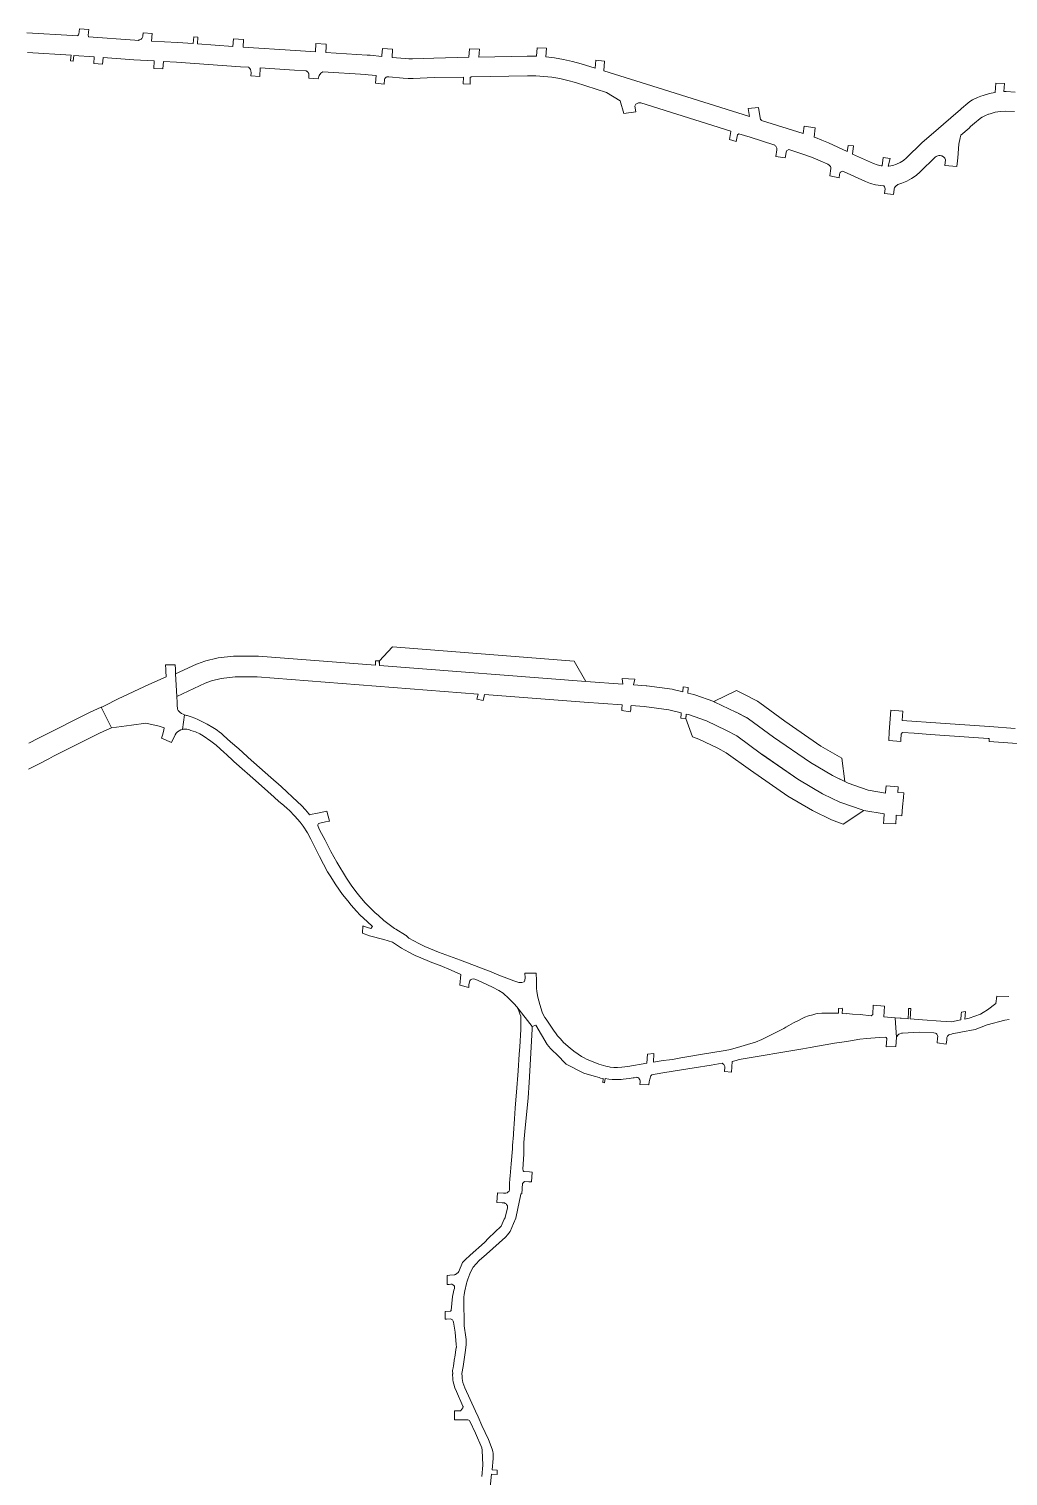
# Model space of a CAD drawing. Header units: inches. Extents: x 704148 to 723432, y 7075344 to 7101810.
# Drawn here: x 711709 to 713007, y 7089169 to 7091088 of the extents above; entities that cross this region are included whole.
import ezdxf

# ---------------------------------------------------------------- set-up
doc = ezdxf.new("R2010")
doc.units = ezdxf.units.IN
doc.header["$MEASUREMENT"] = 0
doc.layers.add('gisdb.gisadmin', color=7, linetype='Continuous', lineweight=9, true_color=0xccf5fc)

msp = doc.modelspace()

# ---------------------------------------------------------------- linework, layer by layer
at = {"layer": 'gisdb.gisadmin'}
for points in [[(711706.2075, 7091082.9979), (711766.8086, 7091079.1588), (711773.2159, 7091078.6811), (711773.87, 7091079.2), (711774.8, 7091080.11), (711775.45, 7091081.17), (711776.31, 7091087.99), (711788.3463, 7091087.0305), (711788.03, 7091083.69), (711787.6857, 7091079.4154), (711787.8519, 7091078.5226), (711788.1619, 7091077.669), (711788.222, 7091077.5622), (711849.6961, 7091072.9787), (711854.1928, 7091072.7399), (711855.231, 7091073.3499), (711856.2086, 7091073.5954), (711857.1313, 7091074.0011), (711857.973, 7091074.5555), (711858.7101, 7091075.243), (711859.3217, 7091076.0442), (711859.7905, 7091076.9365), (711860.1034, 7091077.8946), (711860.2514, 7091078.8916), (711860.5794, 7091082.8598), (711872.4718, 7091081.8819), (711871.619, 7091071.8146), (711906.179, 7091069.9796), (711926.6796, 7091068.4782), (711927.4727, 7091077.666), (711933.1875, 7091077.2141), (711932.5632, 7091068.0473), (711979.1906, 7091064.6324), (711980.0538, 7091074.9986), (711993.5157, 7091073.8451), (711992.8654, 7091063.6483), (712062.5988, 7091059.4047), (712088.8566, 7091057.7495), (712089.5482, 7091068.4743), (712103.2153, 7091067.6193), (712102.9561, 7091064.2), (712102.6244, 7091056.8816), (712157.2581, 7091053.4377), (712161.3289, 7091053.1148), (712176.7688, 7091051.6379), (712176.8409, 7091051.8428), (712177.0119, 7091052.8655), (712177.7475, 7091062.1436), (712191.1227, 7091061.3583), (712190.6171, 7091050.3133), (712207.6231, 7091048.6866), (712212.5161, 7091048.3817), (712217.4185, 7091048.4015), (712245.6249, 7091049.4506), (712292.4312, 7091050.3568), (712293.2381, 7091061.4939), (712306.1989, 7091061.0246), (712305.4978, 7091050.6098), (712369.588, 7091051.8507), (712381.7145, 7091051.76), (712381.9783, 7091051.7439), (712382.7804, 7091062.8381), (712395.2991, 7091062.3563), (712394.3209, 7091050.9612), (712405.8655, 7091049.6299), (712417.8206, 7091047.5966), (712429.6494, 7091044.925), (712441.3179, 7091041.6227), (712459.8505, 7091035.8364), (712460.6325, 7091046.5669), (712471.9728, 7091045.1391), (712470.9481, 7091032.3715), (712527.8274, 7091014.6126), (712664.0591, 7090971.854), (712662.5597, 7090982.3436), (712676.1226, 7090983.6939), (712678.81, 7090967.33), (712680.09, 7090967.52), (712680.2209, 7090966.7599), (712735.56, 7090949.2322), (712736.8684, 7090959.1095), (712751.203, 7090957.0232), (712750.0277, 7090944.4859), (712751.609, 7090943.9491), (712760.2689, 7090940.6067), (712768.7841, 7090936.9115), (712793.7151, 7090925.4788), (712794.39, 7090930.44), (712794.8186, 7090933.5213), (712802.1192, 7090933.0506), (712800.9778, 7090922.1483), (712828.6496, 7090909.4587), (712833.5203, 7090907.608), (712838.5943, 7090906.4231), (712839.8878, 7090906.2989), (712841.247, 7090917.4521), (712850.6876, 7090916.1732), (712847.857, 7090906.0801), (712848.9877, 7090906.1231), (712854.1215, 7090907.0133), (712859.0909, 7090908.5799), (712863.8071, 7090910.795), (712868.1859, 7090913.6191), (712872.1492, 7090917.0016), (712892.604, 7090937.1416), (712914.8912, 7090956.1956), (712937.8724, 7090975.8428), (712943.3105, 7090980.9378), (712945.173, 7090982.6829), (712953.5191, 7090989.4996), (712956.4106, 7090991.5956), (712959.9466, 7090993.8601), (712966.4064, 7090996.9419), (712970.9114, 7090998.8182), (712973.9099, 7090999.8898), (712975.2306, 7091000.2866), (712982.3695, 7091002.4064), (712989.6617, 7091003.9163), (712989.6944, 7091003.9202), (712990.9287, 7091016.1527), (713002.3072, 7091015.7865), (713001.29, 7091005.23), (713001.3519, 7091004.957), (713004.4977, 7091005.0678), (713016.4725, 7091004.3587)], [(713015.677, 7090978.3603), (713003.6964, 7090979.0697), (712996.7603, 7090978.6612), (712989.913, 7090977.4813), (712983.2401, 7090975.5449), (712981.3912, 7090974.9894), (712980.9076, 7090974.8166), (712977.0089, 7090973.1929), (712972.6041, 7090971.0914), (712970.4324, 7090969.7006), (712969.966, 7090969.3625), (712962.3045, 7090963.105), (712957.3545, 7090958.4673), (712955.2742, 7090956.5182), (712944.2494, 7090947.0899), (712943.28, 7090943.6), (712941.83, 7090935.35), (712940.4, 7090917.19), (712939.89, 7090913.09), (712939.0609, 7090905.6139), (712923.0671, 7090907.0943), (712923.91, 7090914.3), (712923.1, 7090916.5), (712921.48, 7090918.46), (712919.32, 7090919.6), (712918.28, 7090919.94), (712916.84, 7090920.18), (712915.39, 7090920.17), (712913.97, 7090919.89), (712912.76, 7090919.47), (712911.5, 7090918.89), (712910.14, 7090917.92), (712890.3562, 7090898.4406), (712885.0069, 7090893.7529), (712879.1774, 7090889.6777), (712872.9376, 7090886.2639), (712866.3621, 7090883.5522), (712860.6829, 7090881.909), (712858.22, 7090879.68), (712857.74, 7090879.28), (712857.4, 7090878.89), (712857.18, 7090878.62), (712856.92, 7090878.24), (712856.69, 7090877.81), (712856.38, 7090877.1), (712856.14, 7090876.61), (712856, 7090875.04), (712855.2637, 7090868.2599), (712843.1863, 7090869.6118), (712843.89, 7090876.12), (712843.83, 7090877.18), (712843.27, 7090878.63), (712842.32, 7090879.94), (712842.1571, 7090880.0639), (712838.3186, 7090880.2436), (712831.2926, 7090881.3505), (712824.4296, 7090883.2185), (712817.8118, 7090885.8251), (712788.933, 7090899.0682), (712788.8, 7090899.05), (712787.62, 7090899.22), (712786.74, 7090899.07), (712785.71, 7090898.72), (712784.88, 7090898.31), (712784.27, 7090897.6), (712783.89, 7090896.61), (712783.54, 7090895.19), (712783.0116, 7090890.3652), (712770.5307, 7090893.1741), (712771.93, 7090903.12), (712771.86, 7090904.21), (712771.47, 7090905.54), (712770.77, 7090906.63), (712769.91, 7090907.58), (712768.0552, 7090908.6423), (712757.9464, 7090913.278), (712746.5941, 7090918.0663), (712734.9686, 7090922.1466), (712716.4281, 7090928.019), (712713.13, 7090926.29), (712711.7436, 7090916.9954), (712699.3675, 7090918.7752), (712700.3449, 7090927.765), (712700.4319, 7090928.7522), (712700.3492, 7090929.7397), (712700.0993, 7090930.6986), (712699.6895, 7090931.6009), (712699.1318, 7090932.42), (712698.4426, 7090933.1321), (712697.642, 7090933.7161), (712696.7535, 7090934.155), (712696.6414, 7090934.286), (712664.93, 7090944.33), (712650.0405, 7090949.0033), (712648.2249, 7090947.4435), (712646.7409, 7090938.882), (712637.6406, 7090941.2486), (712639.5007, 7090952.0302), (712639.3347, 7090952.3635), (712520.06, 7090989.8), (712519.77, 7090989.8205), (712517.23, 7090990), (712515.2, 7090989.35), (712513.67, 7090988.07), (712512.07, 7090985.64), (712513.6623, 7090978.1757), (712497.453, 7090976.0608), (712492.92, 7090992.68), (712474.847, 7091003.9164), (712433.5691, 7091016.8042), (712423.243, 7091019.7266), (712412.775, 7091022.0909), (712402.1953, 7091023.8903), (712391.5343, 7091025.1196), (712380.8227, 7091025.7753), (712370.0913, 7091025.8555), (712296.2999, 7091024.4269), (712295.19, 7091024.34), (712294.45, 7091024.03), (712294.16, 7091023.59), (712293.97, 7091022.96), (712293.88, 7091021.5), (712293.8189, 7091014.7806), (712284.8155, 7091014.9954), (712285.09, 7091024.08), (712284.9764, 7091024.2076), (712246.3598, 7091023.46), (712218.3844, 7091022.4194), (712211.7595, 7091022.3927), (712205.1474, 7091022.8047), (712186.17, 7091024.62), (712184.5, 7091024.56), (712183.61, 7091024.33), (712182.76, 7091023.98), (712181.98, 7091023.45), (712181.42, 7091022.86), (712181.02, 7091022.26), (712180.49, 7091020.86), (712180.0067, 7091014.8943), (712168.6713, 7091015.958), (712169.4376, 7091026.2205), (712158.8532, 7091027.233), (712155.6224, 7091027.4892), (712098.5193, 7091031.0888), (712096.23, 7091029.27), (712093.84, 7091026.43), (712092.7, 7091022.04), (712080.0451, 7091022.6521), (712080.2726, 7091026.5117), (712080.2812, 7091026.7203), (712080.2826, 7091026.9291), (712080.2767, 7091027.1377), (712080.2636, 7091027.3461), (712080.2432, 7091027.5538), (712080.2157, 7091027.7607), (712080.1809, 7091027.9666), (712080.139, 7091028.1711), (712080.09, 7091028.374), (712080.034, 7091028.5751), (712079.971, 7091028.7741), (712079.9012, 7091028.9708), (712079.8245, 7091029.165), (712079.7411, 7091029.3564), (712079.6511, 7091029.5447), (712079.5547, 7091029.7299), (712079.4518, 7091029.9115), (712079.3427, 7091030.0895), (712079.2274, 7091030.2635), (712079.1062, 7091030.4335), (712078.9792, 7091030.5991), (712078.8464, 7091030.7602), (712078.7081, 7091030.9166), (712078.5645, 7091031.0681), (712078.4157, 7091031.2145), (712078.2619, 7091031.3556), (712078.1033, 7091031.4913), (712077.94, 7091031.6214), (712077.7723, 7091031.7457), (712077.6004, 7091031.8642), (712077.4245, 7091031.9765), (712077.2448, 7091032.0827), (712077.0615, 7091032.1826), (712076.685, 7091032.3629), (712076.3832, 7091032.4841), (712060.9913, 7091033.4544), (712015.7985, 7091036.2046), (712015.0566, 7091024.9198), (712003.2571, 7091025.7569), (712003.6, 7091029.84), (712003.28, 7091032.23), (712002.65, 7091034.31), (712001.86, 7091035.74), (712000.71, 7091036.92), (712000.5707, 7091037.1312), (711989.7209, 7091037.7915), (711904.54, 7091044.03), (711887.4231, 7091044.9389), (711886.8083, 7091035.0365), (711874.5297, 7091035.6674), (711874.99, 7091045.25), (711874.9387, 7091045.6018), (711848.04, 7091047.03), (711807.5788, 7091050.0468), (711807.33, 7091049.72), (711806.7843, 7091041.4691), (711794.9695, 7091042.387), (711795.643, 7091050.9367), (711768.6625, 7091052.9484), (711767.9524, 7091045.2539), (711764.3256, 7091045.5015), (711764.41, 7091046.44), (711765.02, 7091053.22), (711707.0335, 7091056.8935)], [(711708.8245, 7090140.8404), (711721.7584, 7090147.4734), (711728.0951, 7090150.7045), (711786.9472, 7090180.5387), (711790.2257, 7090182.0088), (711800.047, 7090186.4127), (711804.8838, 7090188.5815), (711818.3974, 7090161.3248), (711812.4853, 7090158.6738), (711802.6641, 7090154.2699), (711800.0466, 7090153.0962), (711741.8407, 7090123.5895), (711735.6309, 7090120.4233), (711722.6971, 7090113.7902), (711708.3333, 7090106.4238)], [(713019.03, 7090140.58), (712981.81, 7090143.44), (712982.1286, 7090147.0813), (712980.6605, 7090147.3245), (712948.9998, 7090149.4882), (712916.5333, 7090151.7285), (712898.5941, 7090152.962), (712882.4202, 7090154.075), (712867.1758, 7090155.1241), (712866.7903, 7090154.7859), (712866.2728, 7090154.1959), (712865.8367, 7090153.5433), (712865.4896, 7090152.8394), (712865.2373, 7090152.0962), (712865.03, 7090146.52), (712864.89, 7090143.74), (712864.8577, 7090143.1116), (712848.7579, 7090144.4572), (712849.46, 7090155.95), (712851.3992, 7090184.6424), (712867.4088, 7090183.371), (712866.74, 7090171.19), (712917.49, 7090167.7), (712949.66, 7090165.48), (712982.58, 7090163.21), (713016.61, 7090160.38)], [(713008.29, 7089774.42), (713002.91, 7089773.88), (712979.28, 7089767.41), (712963.57, 7089761.59), (712944.41, 7089757.74), (712932.8623, 7089755.4164), (712931.8056, 7089755.2039), (712929.4595, 7089754.7318), (712928.6606, 7089754.3218), (712927.9319, 7089753.7971), (712927.2897, 7089753.1696), (712926.7483, 7089752.4532), (712926.3199, 7089751.6641), (712926.014, 7089750.8199), (712925.8375, 7089749.9395), (712925.7201, 7089748.6676), (712925.6389, 7089747.7893), (712925.1157, 7089742.1247), (712913.1367, 7089743.568), (712913.63, 7089749.77), (712913.75, 7089752.12), (712913.4, 7089753.61), (712912.53, 7089755.39), (712911.58, 7089756.25), (712910.77, 7089756.71), (712908.53, 7089756.94), (712889.46, 7089757.94), (712867.2225, 7089756.573), (712865.71, 7089756.48), (712863.64, 7089755.82), (712862.27, 7089755.17), (712860.83, 7089753.83), (712859.8, 7089752.4), (712859.06, 7089750.57), (712857.2298, 7089777.0448), (712863.76, 7089776.31), (712865.2456, 7089776.2185), (712874.64, 7089775.64), (712874.97, 7089784.56), (712875.1378, 7089789.3456), (712877.9148, 7089789.1058), (712877.19, 7089775.45), (712893.7, 7089774.19), (712918.01, 7089772.33), (712931.9141, 7089771.5464), (712944.4844, 7089774.0748), (712945, 7089781.83), (712945.1962, 7089784.5691), (712950.6419, 7089785.1423), (712949.7715, 7089775.1372), (712955.5874, 7089776.3058), (712970.47, 7089781.6), (712974.2, 7089783.75), (712979.67, 7089787.59), (712990.94, 7089795.76), (712991.9376, 7089805.7448), (713007.911, 7089805.1532)], [(712309.45, 7089168.69), (712310.63, 7089183.72), (712310.09, 7089203.62), (712309.44, 7089206.86), (712301.18, 7089226.15), (712293.68, 7089242.11), (712293.02, 7089242.96), (712292.18, 7089243.49), (712290.91, 7089243.97), (712278.1599, 7089243.9906), (712273.2728, 7089243.9984), (712273.1255, 7089255.8104), (712280.8, 7089255.83), (712281.45, 7089255.93), (712281.71, 7089256.12), (712284.32, 7089259.84), (712284.59, 7089260.44), (712284.67, 7089260.99), (712284.62, 7089261.4), (712284.44, 7089262), (712275.88, 7089281.31), (712273.59, 7089286.11), (712272.29, 7089290.99), (712271.62, 7089294.12), (712271.18, 7089296.79), (712270.97, 7089298.81), (712270.76, 7089303.93), (712270.777, 7089304.4145), (712270.7936, 7089304.8908), (712270.6912, 7089308.992), (712270.683, 7089309.321), (712271.2291, 7089312.6694), (712271.7138, 7089315.6418), (712273.3186, 7089325.4812), (712273.4808, 7089326.4759), (712273.5782, 7089327.0734), (712275.6205, 7089339.5961), (712275.6711, 7089339.9061), (712275.713, 7089340.163), (712275.3779, 7089343.8404), (712273.89, 7089360.17), (712271.95, 7089373.26), (712271.56, 7089374.59), (712270.65, 7089376.22), (712269.71, 7089377.05), (712268.85, 7089377.42), (712267.63, 7089377.8), (712262.5112, 7089377.3497), (712260.81, 7089377.2), (712260.8387, 7089387.6236), (712268.01, 7089387.86), (712268.71, 7089388.69), (712269.81, 7089398.13), (712270.67, 7089407.39), (712271.51, 7089411.22), (712272.52, 7089415.79), (712273.1, 7089417.8), (712273.26, 7089419.61), (712273, 7089420.9), (712272.03, 7089422.26), (712270.95, 7089422.97), (712269.61, 7089423.64), (712268.28, 7089423.64), (712265.9602, 7089423.4358), (712263.3499, 7089423.2059), (712263.4742, 7089435.3803), (712266.8984, 7089435.6324), (712272.98, 7089436.08), (712273.83, 7089436.2), (712274.75, 7089436.69), (712276.49, 7089437.86), (712277.9, 7089439.07), (712278.83, 7089440.39), (712283.96, 7089452.58), (712287.23, 7089455.86), (712294.09, 7089462.35), (712313.13, 7089479.07), (712318.27, 7089484.79), (712335.13, 7089500.48), (712339.27, 7089509.97), (712340.32, 7089511.64), (712340.39, 7089511.9), (712341.91, 7089517.74), (712343.53, 7089524.58), (712343.6, 7089526.37), (712343.31, 7089527.54), (712342.36, 7089529.46), (712341.54, 7089530.22), (712340.58, 7089530.89), (712339.31, 7089531.34), (712336.6076, 7089531.5587), (712329.4633, 7089532.1369), (712330.0542, 7089544.7614), (712338.1178, 7089544.2447), (712338.66, 7089544.21), (712341.14, 7089544.4), (712342.94, 7089544.99), (712344.34, 7089545.95), (712345.63, 7089547.15), (712346, 7089548.85), (712346.24, 7089556.97), (712346.59, 7089563.34), (712346.8, 7089567.17), (712348.536, 7089583.297), (712349.934, 7089603.241), (712349.9506, 7089603.4768), (712350.2397, 7089607.5754), (712351.233, 7089621.6615), (712351.35, 7089623.32), (712352.58, 7089642.82), (712353.48, 7089657.16), (712354.86, 7089673.64), (712355.23, 7089678.12), (712357.61, 7089706.55), (712358.9, 7089728.72), (712359.61, 7089738.21), (712361.34, 7089761.34), (712361.3165, 7089762.5154), (712360.99, 7089778.85), (712360.01, 7089782.26), (712357.84, 7089787.47), (712355.73, 7089791.33), (712376.33, 7089765.37), (712376.1336, 7089761.8569), (712373.05, 7089706.7), (712372.03, 7089691.19), (712370.71, 7089670.94), (712366.33, 7089625.93), (712364.93, 7089611.54), (712365.13, 7089596.28), (712363.9, 7089576.18), (712364.07, 7089574.49), (712364.33, 7089573.8), (712364.78, 7089573.42), (712365.26, 7089573.27), (712372.4706, 7089572.708), (712376.2547, 7089572.4131), (712375.1292, 7089559.3252), (712371.6349, 7089559.5452), (712366, 7089559.9), (712363.44, 7089557.37), (712362.41, 7089543.47), (712361.28, 7089543.55), (712360.72, 7089540.93), (712357.14, 7089524.11), (712354.36, 7089511.06), (712351.51, 7089504.1), (712347.18, 7089493.5), (712343.37, 7089488.95), (712341.16, 7089486.32), (712340.68, 7089485.9), (712315.75, 7089463.63), (712306.04, 7089454.95), (712298.12, 7089446.05), (712296.22, 7089442.97), (712293.44, 7089437.2), (712290.86, 7089430.29), (712289.63, 7089426.2), (712289.17, 7089424.65), (712286.91, 7089414.98), (712285.97, 7089409.99), (712285.61, 7089406.56), (712285.68, 7089399.08), (712285.94, 7089373.3), (712285.96, 7089368.28), (712288.21, 7089353.62), (712288.64, 7089350.34), (712288.79, 7089347.91), (712288.63, 7089343.89), (712287.83, 7089336), (712284.55, 7089314.43), (712283.12, 7089305.07), (712283.28, 7089301.41), (712283.4, 7089298.84), (712283.75, 7089296.14), (712284.4, 7089293.19), (712286.91, 7089286.33), (712301.16, 7089255.4), (712304.54, 7089247.69), (712309.54, 7089236.41), (712318.21, 7089217.78), (712323.13, 7089205.04), (712323.99, 7089202.05), (712324.47, 7089199.35), (712324.52, 7089196.27), (712324.42, 7089192.68), (712323.08, 7089177.73), (712329.8529, 7089177.2413), (712329.6989, 7089171.3103), (712322.29, 7089171.86), (712320.65, 7089154.47)]]:
    msp.add_lwpolyline(points, dxfattribs=at)
for points in [[(712431.6646, 7090249.9345), (712447.1511, 7090222.6576), (712173.9161, 7090243.8141), (712173.4958, 7090249.8611), (712191.2253, 7090268.5517)], [(711905.0599, 7090203.0541), (711903.6008, 7090232.7672), (711931.3847, 7090245.8608), (711932.6141, 7090246.369), (711942.3521, 7090249.8532), (711943.74, 7090250.2688), (711958.2129, 7090253.7828), (711960.0001, 7090254.0935), (711980.3991, 7090256.2675), (711981.9294, 7090256.3447), (711993.0899, 7090256.2853), (712012.3208, 7090256.2853), (712013.3823, 7090256.2443), (712168.7112, 7090244.2172), (712168.4121, 7090250.147), (712173.6731, 7090250.0649), (712173.9161, 7090243.8141), (712447.1511, 7090222.6576), (712496.3318, 7090219.291), (712495.2473, 7090226.6966), (712512.08, 7090225.68), (712510.5683, 7090218.3165), (712527.1376, 7090217.1823), (712528.0348, 7090217.0912), (712561.6263, 7090212.5647), (712563.1522, 7090212.2705), (712575.722, 7090209.1044), (712576.2261, 7090215.7366), (712583.1172, 7090214.8256), (712582.545, 7090207.3683), (712590.5495, 7090205.3616), (712591.7187, 7090205.0109), (712616.9719, 7090196.1961), (712618.4183, 7090195.5968), (712646.0538, 7090182.2555), (712646.4635, 7090182.0492), (712660.996, 7090174.4256), (712662.7192, 7090173.3524), (712696.1643, 7090148.9209), (712744.9051, 7090115.2497), (712774.3931, 7090097.9955), (712795.1946, 7090088.0739), (712821.5406, 7090078.7523), (712844.6599, 7090074.7109), (712844.7412, 7090075.8926), (712845.3173, 7090084.2599), (712861.4545, 7090083.0791), (712860.9073, 7090075.802), (712868.7731, 7090075.1147), (712868.3178, 7090068.83), (712867.1381, 7090056.5489), (712866.0952, 7090044.836), (712858.6452, 7090045.4838), (712858.559, 7090043.905), (712858.0141, 7090033.925), (712841.83, 7090034.61), (712842.1221, 7090039.7897), (712842.538, 7090047.1648), (712815.6715, 7090051.8613), (712813.4529, 7090052.4433), (712785.3409, 7090062.3898), (712784.0078, 7090062.9417), (712762.0304, 7090073.4242), (712761.0057, 7090073.9671), (712730.5709, 7090091.7753), (712729.6998, 7090092.33), (712680.3846, 7090126.3979), (712680.0892, 7090126.6078), (712647.3196, 7090150.5459), (712633.8916, 7090157.5901), (712607.1688, 7090170.4908), (712583.2328, 7090178.8458), (712580.4109, 7090179.5574), (712580.22, 7090177.07), (712579.7201, 7090173.5061), (712573.0685, 7090174.1255), (712573.5018, 7090179.8605), (712573.6085, 7090181.2728), (712557.1825, 7090185.415), (712524.8095, 7090189.7773), (712507.2146, 7090190.9817), (712507.07, 7090189.69), (712506.92, 7090185.27), (712506.1555, 7090182.6429), (712494.8235, 7090184.2879), (712495.24, 7090186.46), (712495.5907, 7090191.7774), (712445.2118, 7090195.226), (712445.0894, 7090195.2349), (712313.1731, 7090205.4492), (712312.6057, 7090203.1773), (712311.11, 7090197.74), (712302.9103, 7090199.3112), (712304.6475, 7090206.1093), (712011.7893, 7090228.7853), (711993.0534, 7090228.7853), (711992.9802, 7090228.7855), (711982.5503, 7090228.841), (711963.8181, 7090226.8447), (711950.9334, 7090223.7163), (711942.5055, 7090220.7008)], [(711905.0599, 7090203.0541), (711905.4563, 7090195.138), (711905.63, 7090191.67), (711906.18, 7090186.29), (711906.97, 7090184.29), (711909.58, 7090181.54), (711911.47, 7090180.29), (711913.35, 7090179.53), (711915.5045, 7090178.7755), (711912.6486, 7090159.3511), (711910.2743, 7090158.6107), (711908.0581, 7090157.4822), (711906.0627, 7090155.9976), (711904.345, 7090154.1991), (711902.9536, 7090152.1377), (711898.137, 7090141.9315), (711884.7317, 7090147.7448), (711886.17, 7090151.71), (711887.81, 7090158.19), (711888.355, 7090161.3461), (711881.7433, 7090163.6527), (711863.8628, 7090167.3384), (711844.8671, 7090164.8975), (711818.3974, 7090161.3248), (711804.8838, 7090188.5815), (711805.5186, 7090188.8662), (711809.1984, 7090190.5949), (711827.4116, 7090199.7353), (711868.1008, 7090218.6002), (711890.8263, 7090229.1365), (711890.5, 7090236.57), (711890.4099, 7090238.5198), (711890.1187, 7090244.8209), (711903.122, 7090244.8799), (711903.3524, 7090239.0517), (711903.6008, 7090232.7672)], [(712786.5766, 7090120.9904), (712790.6129, 7090090.2592), (712774.3931, 7090097.9955), (712744.9051, 7090115.2497), (712696.1643, 7090148.9209), (712662.7192, 7090173.3524), (712646.4635, 7090182.0492), (712646.0538, 7090182.2555), (712618.4183, 7090195.5968), (712616.9719, 7090196.1961), (712647.0804, 7090210.6311), (712657.7463, 7090205.478), (712658.5418, 7090205.0734), (712673.0743, 7090197.4499), (712674.741, 7090196.4954), (712676.4642, 7090195.4222), (712678.0559, 7090194.3473), (712711.2243, 7090170.118), (712758.8792, 7090137.1969)], [(712376.33, 7089765.37), (712355.73, 7089791.33), (712352.41, 7089795.3), (712345.2, 7089802.37), (712337.65, 7089809.37), (712331.86, 7089813.26), (712323.55, 7089817.64), (712303.71, 7089826.78), (712300.25, 7089828.32), (712298.11, 7089828.47), (712296.37, 7089828.29), (712294.48, 7089827.23), (712293.49, 7089826), (712293.02, 7089824.75), (712292.32, 7089820.71), (712292.1168, 7089817.2262), (712280.3608, 7089820.0253), (712281.46, 7089834.17), (712268.8, 7089839.97), (712254.07, 7089846.21), (712243, 7089850.17), (712225.44, 7089857.52), (712221.94, 7089859.04), (712220.06, 7089859.86), (712212.82, 7089863.71), (712203.09, 7089869.27), (712190.86, 7089877.22), (712179.54, 7089880.58), (712160.55, 7089885.74), (712151.0824, 7089889.0961), (712151.8598, 7089898.6838), (712152.16, 7089898.6), (712162.12, 7089895.48), (712164.6119, 7089898.0771), (712157.2417, 7089904.5538), (712148.391, 7089912.8724), (712143.381, 7089918.0607), (712136.1254, 7089926.3466), (712131.8308, 7089931.7848), (712124.63, 7089940.15), (712115.76, 7089953.31), (712108.61, 7089965.3), (712105.04, 7089970.4), (712094.22, 7089990.66), (712082.9656, 7090013.6555), (712078.5591, 7090022.1811), (712072.4305, 7090030.7696), (712068.5363, 7090036.2269), (712061.6593, 7090044.0768), (712053.9751, 7090051.9892), (712051.6638, 7090054.0929), (712046.3637, 7090058.9168), (712040.56, 7090063.65), (712034.36, 7090069.22), (712017.35, 7090084.51), (712006.0887, 7090094.4187), (711998.5844, 7090101.1236), (711995.374, 7090103.992), (711980.926, 7090116.862), (711969.9466, 7090126.7334), (711968.84, 7090127.73), (711968.0356, 7090128.4653), (711957.44, 7090138.15), (711950.24, 7090143.86), (711940.16, 7090150.58), (711935.67, 7090153.27), (711929.77, 7090155.86), (711923.85, 7090157.99), (711922.1, 7090158.5208), (711920.2068, 7090158.9727), (711918.4261, 7090159.3978), (711917.5991, 7090159.5952), (711917.599, 7090159.595), (711915.1135, 7090159.6823), (711914.0316, 7090159.5369), (711912.6486, 7090159.3511), (711915.5045, 7090178.7755), (711918.0309, 7090177.8908), (711918.89, 7090177.59), (711923.95, 7090176.13), (711928.96, 7090174.09), (711933.07, 7090172.28), (711945.38, 7090166.03), (711952.76, 7090161.95), (711957.16, 7090159.13), (711963.06, 7090154.73), (711963.72, 7090154.1), (711966.97, 7090151.04), (711976.31, 7090142.79), (711987.28, 7090133.32), (711998.18, 7090123.3), (711999.81, 7090121.87), (712029.84, 7090095.51), (712043.41, 7090083.58), (712051.37, 7090075.83), (712058.22, 7090069.84), (712065.3, 7090063.3), (712070.33, 7090058.24), (712075.59, 7090052.57), (712079.95, 7090047.26), (712081.13, 7090046.1), (712082.2, 7090046.26), (712091.8, 7090048.21), (712103.8992, 7090050.6781), (712107.3749, 7090037.57), (712107.29, 7090037.56), (712102.33, 7090036.68), (712093.03, 7090034.37), (712092.3, 7090033.63), (712091.91, 7090032.59), (712091.86, 7090031.68), (712092.3, 7090030.4), (712094.41, 7090026.2), (712101.8, 7090012.34), (712109.45, 7089997.57), (712117.39, 7089983.45), (712129.89, 7089961.88), (712137.24, 7089951.2), (712144.02, 7089942.15), (712147.56, 7089937.6), (712154.84, 7089929.23), (712159.55, 7089924.34), (712167.81, 7089916.57), (712172.49, 7089912.63), (712179.75, 7089906.01), (712186.46, 7089900.65), (712193.8376, 7089895.4882), (712194.5292, 7089895.0042), (712195.3046, 7089894.533), (712208.39, 7089886.58), (712209.0457, 7089885.9762), (712212.69, 7089882.62), (712225.8, 7089875.48), (712234.06, 7089871.63), (712252.18, 7089863.87), (712261.52, 7089860.49), (712281.34, 7089853.13), (712314.61, 7089840.39), (712321.62, 7089837.68), (712328.91, 7089834.72), (712332.15, 7089833.62), (712352.06, 7089825.98), (712358.29, 7089823.77), (712362.35, 7089823.58), (712365.46, 7089824.58), (712366.35, 7089826.66), (712366.78, 7089829.66), (712366.5383, 7089836.2641), (712381.3024, 7089835.8722), (712381.84, 7089826.5), (712381.9597, 7089818.2018), (712381.96, 7089818.18), (712382.0564, 7089816.2485), (712382.29, 7089811.57), (712383.78, 7089804.32), (712386.34, 7089794.47), (712389.64, 7089784.23), (712390.92, 7089781.4), (712392.93, 7089777.38), (712394.5803, 7089774.8919), (712400.0669, 7089767.1613), (712405.483, 7089759.1604), (712406.9868, 7089757.0927), (712409.8, 7089753.13), (712413.67, 7089748.78), (712417.9, 7089744.22), (712426.72, 7089736.58), (712431.4, 7089732.8), (712437.21, 7089728.47), (712441.37, 7089725.67), (712445.25, 7089723.59), (712448.09, 7089722.02), (712464.73, 7089715.42), (712473.73, 7089712.76), (712478.04, 7089711.86), (712479.69, 7089711.52), (712484.33, 7089711.02), (712489.47, 7089710.99), (712495.04, 7089711.21), (712502.79, 7089712.12), (712528.12, 7089716.54), (712528.8486, 7089728.5666), (712537.528, 7089729.663), (712536.86, 7089717.96), (712550, 7089720.09), (712558.03, 7089721.22), (712561.97, 7089721.78), (712573.05, 7089723.6), (712578.68, 7089724.57), (712601.73, 7089728.56), (712629.44, 7089733), (712636.83, 7089734.38), (712642.36, 7089735.81), (712652.62, 7089738.72), (712661.71, 7089741.51), (712672, 7089744.69), (712680.65, 7089747.99), (712709.71, 7089762.85), (712709.69, 7089762.9), (712712.33, 7089764.39), (712716.28, 7089766.71), (712722.72, 7089770.33), (712725.23, 7089771.62), (712726.36, 7089772.2), (712737.78, 7089777.75), (712742.53, 7089779.68), (712748.24, 7089781), (712751.99, 7089782), (712754.7, 7089782.52), (712760.16, 7089783.23), (712778.98, 7089783.22), (712782.38, 7089783.1), (712782.3908, 7089789.0154), (712787.0614, 7089789.4945), (712787.02, 7089788.59), (712787.49, 7089788.58), (712786.99, 7089782.41), (712792.69, 7089782.02), (712792.7, 7089782.39), (712800.99, 7089781.76), (712810.83, 7089781.1), (712825.6, 7089779.35), (712827.6, 7089781.2), (712828.2243, 7089793.417), (712843.3181, 7089792.0963), (712842.42, 7089778.29), (712857.2298, 7089777.0448), (712859.06, 7089750.57), (712858.3077, 7089738.8838), (712845.4285, 7089738.5843), (712846.16, 7089749.26), (712845.58, 7089750.59), (712844.46, 7089751.27), (712836.2, 7089750.83), (712819.97, 7089749.49), (712810.53, 7089748.54), (712795.49, 7089746.05), (712792.83, 7089745.63), (712776.97, 7089743.11), (712744.68, 7089737.57), (712735, 7089735.91), (712650.6731, 7089721.5367), (712646.7258, 7089720.4172), (712641.4722, 7089719.0541), (712640.443, 7089705.0001), (712631.1678, 7089705.5503), (712631.48, 7089711.26), (712631.38, 7089712.37), (712631.01, 7089713.39), (712630.65, 7089714.19), (712630.16, 7089714.9), (712629.6, 7089715.49), (712629.11, 7089715.89), (712628.38, 7089716.4), (712627.9989, 7089716.565), (712613.4874, 7089714.2398), (712591.0315, 7089710.4701), (712552.193, 7089704.2366), (712539.423, 7089702.1666), (712534.8869, 7089701.4296), (712533.54, 7089700.03), (712532.03, 7089695.56), (712531.19, 7089692.18), (712530.8942, 7089688.0964), (712518.8826, 7089688.2974), (712519.12, 7089691.39), (712519.17, 7089693.86), (712518.84, 7089694.82), (712518.21, 7089695.88), (712517.4, 7089696.85), (712516.33, 7089697.63), (712514.826, 7089697.9785), (712513.8061, 7089697.8005), (712511.4574, 7089697.3907), (712510.0182, 7089697.1395), (712504.6559, 7089696.2292), (712496.9059, 7089695.3192), (712493.9467, 7089695.1543), (712489.3766, 7089694.9903), (712484.2366, 7089695.0203), (712482.2121, 7089695.1608), (712477.8775, 7089695.7397), (712472.76, 7089696.2), (712472.253, 7089690.594), (712469.8439, 7089691.1408), (712470.33, 7089696.2), (712466.78, 7089696.63), (712464.76, 7089697.77), (712458.13, 7089699.57), (712444.63, 7089703.56), (712421.04, 7089715.32), (712418.68, 7089718.09), (712411.5, 7089725.49), (712400.5, 7089736.05), (712396.23, 7089741.48), (712381, 7089767.09)], [(712815.6715, 7090051.8613), (712788.5944, 7090033.6592), (712772.8147, 7090039.4744), (712747.8751, 7090051.5264), (712714.9218, 7090070.9381), (712665.6067, 7090105.006), (712633.537, 7090128.4157), (712622.1975, 7090134.3644), (712597.2005, 7090146.4319), (712588.7189, 7090149.3924), (712579.7201, 7090173.5061), (712580.4109, 7090179.5574), (712583.2328, 7090178.8458), (712607.1688, 7090170.4908), (712633.8916, 7090157.5901), (712647.3196, 7090150.5459), (712680.0892, 7090126.6078), (712729.6998, 7090092.33), (712730.5709, 7090091.7753), (712761.0057, 7090073.9671), (712762.0304, 7090073.4242), (712784.0078, 7090062.9417), (712785.3409, 7090062.3898), (712813.4529, 7090052.4433)]]:
    msp.add_lwpolyline(points, close=True, dxfattribs=at)

doc.saveas('drawing.dxf')
